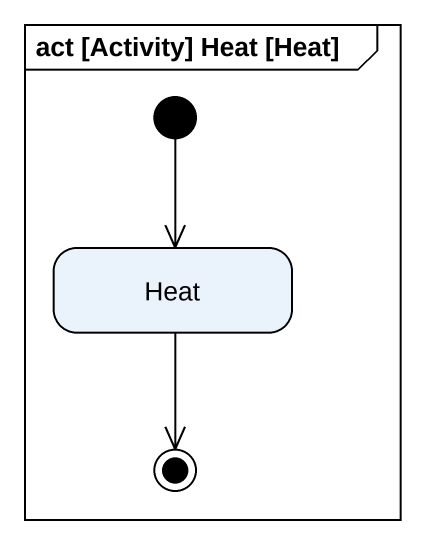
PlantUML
@startuml
mainframe act [Activity] Heat [Heat]
hide empty description
state Heat
[*] --> Heat
Heat --> [*]
@enduml
